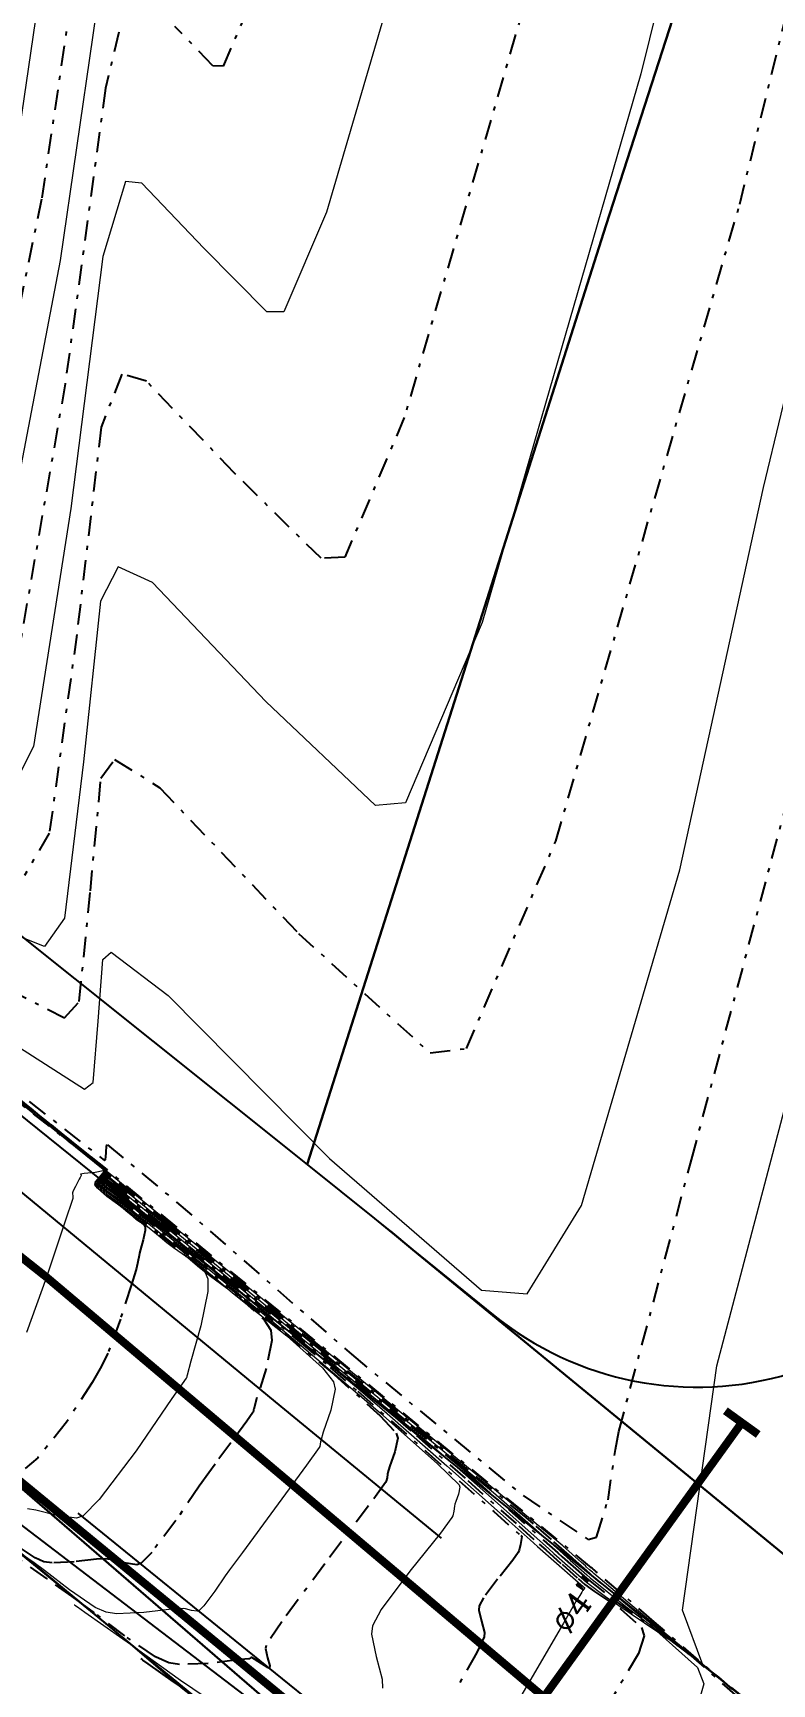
# Model space of a CAD drawing. Header units: metres. Extents: x 222509 to 223547, y 765290 to 766147.
# Drawn here: x 223275.29 to 223293.54, y 765739.52 to 765780.27 of the extents above; entities that cross this region are included whole.
import ezdxf

# ---------------------------------------------------------------- set-up
doc = ezdxf.new("R2010")
doc.units = ezdxf.units.M
doc.linetypes.add('DASHDOT', pattern=[1, 0.5, -0.25, 0, -0.25])
doc.linetypes.add('DASHED', pattern=[19.05, 12.7, -6.35])
for name, color, linetype in [('Biuv-Kayam', 246, 'DASHED'), ('M2602', 8, 'Continuous'), ('maim metuhnan', 150, 'Continuous'), ('maim metuhnan 4', 150, 'Continuous'), ('maim metuhnan 6', 150, 'Continuous'), ('Maim-Kayam-Betol', 140, 'reka-biyuv$0$Reka_new$0$X_LINE-DASH2'), ('pcell', 160, 'Continuous')]:
    doc.layers.add(name, color=color, linetype=linetype)
for name, color, linetype, lineweight in [('M1506', 250, 'Continuous', 25), ('M1507', 250, 'Continuous', 20), ('M2401', 8, 'DASHED', 25), ('M2404', 8, 'DASHED', 25), ('M2605', 8, 'Continuous', 25)]:
    doc.layers.add(name, color=color, linetype=linetype, lineweight=lineweight)
doc.styles.add('reka-biyuv$0$Reka_new$0$STANDARD', font='HEB')
doc.styles.add('S_COMPLEX', font='complex')
doc.linetypes.add('reka-biyuv$0$Reka_new$0$X_LINE-DASH2', pattern='A,0.5,-0.25,0.5,-0.0002,["X",reka-biyuv$0$Reka_new$0$STANDARD,S=0.3,R=0,X=0,Y=-0.14],-0.2', length=1.4502)

# ---------------------------------------------------------------- blocks, each defined once
blk = doc.blocks.new('G$CDE37A9AE')
at = {"layer": 'Biuv-Kayam', "ltscale": 0.05, "const_width": 0.2}
blk.add_lwpolyline([(223256.284, 765764.886), (223275.625, 765749.559), (223299.843, 765729.125)], dxfattribs=at)
blk = doc.blocks.new('G$C48AC2FB6')
at = {"layer": 'maim metuhnan 4', "const_width": 0.2}
blk.add_lwpolyline([(223292.796, 765745.97), (223285.536, 765735.91)], dxfattribs=at)
at = {"layer": 'maim metuhnan 6'}
blk.add_lwpolyline([(223259.139, 765756.119, 0.2, 0.2, 0), (223259.457, 765755.859, 0.2, 0.2, 0), (223259.798, 765756.254, 0.2, 0.2, 0), (223260.387, 765756.344, 0.2, 0.2, 0), (223261.344, 765755.588, 0.2, 0.2, 0), (223266.245, 765751.692, 0.2, 0.2, 0), (223282.202, 765738.588, 0.2, 0.2, 0), (223298.065, 765725.85, 0.2, 0.2, 0)], format="xyseb", dxfattribs=at)
at = {"layer": 'maim metuhnan 6', "const_width": 0.2}
blk.add_lwpolyline([(223292.39, 765746.263), (223293.201, 765745.678)], dxfattribs=at)
at = {"layer": 'Maim-Kayam-Betol'}
blk.add_lwpolyline([(223147.994, 765857.291), (223164.647, 765842.633), (223171.737, 765835.778), (223185.576, 765823.593), (223224.129, 765786.609), (223250.129, 765763.218), (223263.702, 765752.052), (223298.065, 765725.85)], dxfattribs=at)
at = {"layer": 'maim metuhnan', "style": 'S_COMPLEX'}
blk.add_text('%%C4"', height=0.6, rotation=54.0725, dxfattribs=at).set_placement((223288.528, 765740.703))
blk = doc.blocks.new('G$C915B2375')
at = {"layer": 'pcell'}
blk.add_lwpolyline([(223345.787, 765687.356), (223313.849, 765712.699), (223303.244, 765719.951), (223298.222, 765724.288), (223270.03, 765748.637), (223262.107, 765755.48), (223242.789, 765770.583), (223241.166, 765771.852), (223222.962, 765788.758), (223218.094, 765793.279), (223213.307, 765797.765), (223158.459, 765847.919)], dxfattribs=at)
for points in [[(223153.64, 765864.204), (223164.879, 765855.599), (223166.249, 765854.347), (223185.394, 765836.845), (223202.838, 765820.9), (223204.001, 765819.834), (223218.774, 765806.329), (223229.851, 765796.177), (223235.984, 765790.507), (223244.354, 765777.812, 0.082779), (223250.192, 765777.768), (223272.504, 765759.967), (223282.06, 765752.337), (223283.728, 765751.005), (223284.674, 765750.238), (223299.106, 765738.398), (223308.679, 765730.611), (223310.675, 765728.987), (223314.643, 765726.262, 0.016108), (223319.745, 765723.151, 0.020548)], [(223242.789, 765770.583), (223262.107, 765755.48), (223270.03, 765748.637), (223298.222, 765724.288), (223303.244, 765719.951), (223313.849, 765712.699), (223313.421, 765712.49, 0.025735), (223305.296, 765718.064, -0.022285), (223298.635, 765723.25, 0.004266), (223298.299, 765723.53), (223289.233, 765731.022), (223283.389, 765735.728, -0.003314), (223282.239, 765736.664, -0.00449), (223280.7, 765737.958, 0.001015), (223278.844, 765739.536), (223277.587, 765740.598), (223271.153, 765745.917), (223270.714, 765746.28), (223260.327, 765754.598), (223254.374, 765757.864), (223238.504, 765766.568)]]:
    blk.add_lwpolyline(points, format="xyb", dxfattribs=at)
blk.add_lwpolyline([(223296.27, 765796.653), (223280.263, 765804.91), (223280.263, 765804.91), (223269.196, 765769.666), (223269.196, 765765.662), (223270.141, 765762.947), (223272.504, 765759.967), (223282.06, 765752.337), (223289.447, 765775.532)], close=True, dxfattribs=at)
for points in [[(223311.759, 765788.662), (223296.27, 765796.653), (223289.447, 765775.532), (223282.06, 765752.337), (223283.728, 765751.005), (223284.173, 765750.644), (223284.117, 765750.694), (223284.674, 765750.238), (223286.652, 765748.633, 0.530268), (223299.33, 765752.466), (223304.238, 765766.761)], [(223299.33, 765752.466), (223304.238, 765766.761), (223311.759, 765788.662), (223316.553, 765786.189), (223322.084, 765783.336), (223324.727, 765781.973), (223322.598, 765775.076), (223318.219, 765776.587), (223311.498, 765757.105), (223306.75, 765743.284, 0.307925), (223308.679, 765730.611), (223310.675, 765728.987), (223310.684, 765728.981), (223310.675, 765728.987), (223308.68, 765730.611), (223299.106, 765738.398), (223284.674, 765750.238), (223284.173, 765750.644), (223284.117, 765750.694), (223284.674, 765750.238), (223286.652, 765748.633, 0.530268)], [(223282.029, 765736.838, -0.003882), (223280.7, 765737.958, 0.001015), (223278.844, 765739.536), (223277.587, 765740.598), (223271.153, 765745.917), (223270.714, 765746.28), (223268.716, 765747.88), (223257.783, 765726.052), (223273.084, 765719.442)]]:
    blk.add_lwpolyline(points, format="xyb", close=True, dxfattribs=at)
blk = doc.blocks.new('G$C1F174877')
at = {"layer": 'M1506', "linetype": 'DASHDOT'}
for points, elevation in [([(223274.429, 765754.271), (223276.188, 765752.894), (223276.319, 765752.797), (223276.657, 765752.555), (223276.961, 765752.308), (223277.05, 765752.203), (223277.046, 765752.157), (223276.939, 765752.027), (223276.829, 765751.895), (223276.821, 765751.848), (223276.884, 765751.763), (223277.116, 765751.563), (223277.38, 765751.367), (223277.481, 765751.288), (223277.525, 765751.252), (223277.635, 765751.162), (223277.744, 765751.072), (223277.788, 765751.036), (223277.832, 765751.003), (223277.947, 765750.923), (223278.043, 765750.836), (223278.062, 765750.794), (223278.062, 765750.709), (223278.014, 765750.481), (223277.948, 765750.247), (223277.924, 765750.153), (223277.911, 765750.092), (223277.882, 765749.937), (223277.848, 765749.784), (223277.831, 765749.724), (223277.72, 765749.38), (223277.447, 765748.524), (223277.139, 765747.684), (223276.985, 765747.363), (223276.753, 765746.964), (223276.116, 765745.98), (223275.411, 765745.102), (223275.093, 765744.837)], 535.75), ([(223274.836, 765753.998), (223275.798, 765753.258), (223276.723, 765752.511), (223277.06, 765752.205), (223277.063, 765752.166), (223276.972, 765752.055), (223276.871, 765751.941), (223276.863, 765751.9), (223276.917, 765751.827), (223277.116, 765751.655), (223277.342, 765751.487), (223277.43, 765751.419), (223277.713, 765751.187), (223278.418, 765750.612), (223279.122, 765750.036), (223279.402, 765749.801), (223279.675, 765749.587), (223280.382, 765749.061), (223281, 765748.504), (223281.162, 765748.251), (223281.192, 765748.001), (223281.049, 765747.308), (223280.819, 765746.587), (223280.74, 765746.301), (223280.738, 765746.289), (223280.735, 765746.26), (223280.728, 765746.232), (223280.723, 765746.221), (223280.569, 765746.006), (223280.18, 765745.475), (223279.788, 765744.945), (223279.63, 765744.732), (223279.395, 765744.401), (223278.82, 765743.558), (223278.222, 765742.767), (223277.959, 765742.501), (223277.855, 765742.465), (223277.543, 765742.508), (223277.208, 765742.595), (223277.076, 765742.613), (223276.856, 765742.602), (223276.304, 765742.538), (223275.763, 765742.508), (223275.557, 765742.539), (223275.34, 765742.635), (223274.829, 765742.978)], 536.25), ([(223274.931, 765753.959), (223276.478, 765752.713), (223277.069, 765752.206), (223277.074, 765752.175), (223276.998, 765752.081), (223276.913, 765751.986), (223276.905, 765751.952), (223276.95, 765751.891), (223277.116, 765751.747), (223277.305, 765751.607), (223277.378, 765751.551), (223277.901, 765751.123), (223279.202, 765750.063), (223280.499, 765748.999), (223281.016, 765748.566), (223281.5, 765748.165), (223282.717, 765747.166), (223283.865, 765746.141), (223284.262, 765745.708), (223284.299, 765745.591), (223284.23, 765745.246), (223284.096, 765744.881), (223284.052, 765744.737), (223284.046, 765744.702), (223284.034, 765744.612), (223284.015, 765744.525), (223284, 765744.494), (223283.577, 765743.914), (223282.496, 765742.487), (223281.438, 765741.055), (223281.045, 765740.471), (223281.03, 765740.393), (223281.08, 765740.166), (223281.139, 765739.965), (223281.134, 765739.919), (223281.095, 765739.922), (223280.939, 765740.015), (223280.761, 765740.136), (223280.694, 765740.175), (223280.687, 765740.175), (223280.671, 765740.162), (223280.655, 765740.147), (223280.648, 765740.142), (223280.645, 765740.141), (223280.636, 765740.14), (223280.627, 765740.14), (223280.623, 765740.14), (223280.335, 765740.115), (223279.614, 765740.027), (223278.909, 765739.998), (223278.642, 765740.043), (223278.319, 765740.193), (223277.555, 765740.706), (223276.809, 765741.279), (223276.507, 765741.501), (223276.256, 765741.676), (223275.637, 765742.112), (223275.018, 765742.55)], 536.75), ([(223276.703, 765784.306), (223275.502, 765776.169), (223273.975, 765768.757)], 537.25), ([(223274.062, 765754.66), (223276.232, 765752.915), (223277.079, 765752.208), (223277.084, 765752.183), (223277.023, 765752.108), (223276.953, 765752.032), (223276.948, 765752.004), (223276.983, 765751.955), (223277.117, 765751.839), (223277.269, 765751.727), (223277.327, 765751.682), (223278.089, 765751.058), (223279.985, 765749.514), (223281.876, 765747.963), (223282.631, 765747.331), (223283.312, 765746.743), (223284.991, 765745.266), (223286.663, 765743.782), (223287.337, 765743.186), (223287.341, 765743.183), (223287.352, 765743.176), (223287.361, 765743.168), (223287.362, 765743.164), (223287.354, 765743.107), (223287.333, 765742.961), (223287.3, 765742.819), (223287.276, 765742.766), (223287.141, 765742.574), (223286.766, 765742.11), (223286.414, 765741.643), (223286.307, 765741.447), (223286.298, 765741.345), (223286.37, 765741.069), (223286.441, 765740.791), (223286.429, 765740.687), (223286.248, 765740.3), (223285.719, 765739.348)], 537.25), ([(223278.884, 765739.489), (223278.757, 765739.577), (223278.444, 765739.798), (223278.131, 765740.02), (223278.004, 765740.109), (223277.996, 765740.115), (223277.974, 765740.13), (223277.956, 765740.142), (223277.953, 765740.144)], 537.25), ([(223280.611, 765780.905), (223279.987, 765779.446), (223279.733, 765779.454), (223278.796, 765780.428)], 537.75), ([(223277.659, 765781.356), (223277.081, 765778.907), (223276.085, 765771.606), (223274.901, 765764.811)], 537.75), ([(223273.192, 765755.36), (223275.984, 765753.116), (223277.089, 765752.21), (223277.093, 765752.191), (223277.047, 765752.134), (223276.994, 765752.077), (223276.99, 765752.056), (223277.017, 765752.019), (223277.117, 765751.932), (223277.232, 765751.847), (223277.276, 765751.813), (223278.277, 765750.994), (223280.766, 765748.962), (223283.251, 765746.923), (223284.245, 765746.095), (223284.76, 765745.654), (223286.026, 765744.541), (223287.285, 765743.421), (223287.793, 765742.971), (223287.955, 765742.828), (223288.356, 765742.474), (223288.758, 765742.121), (223288.92, 765741.979), (223289.158, 765741.8), (223289.805, 765741.368), (223290.316, 765740.914), (223290.385, 765740.71), (223290.247, 765740.271), (223289.566, 765739.128)], 537.75), ([(223287.517, 765781.282), (223284.46, 765770.78), (223282.991, 765767.326), (223282.405, 765767.301), (223280.259, 765769.41), (223278.093, 765771.675), (223277.483, 765771.846), (223276.971, 765770.537), (223276.372, 765765.422), (223275.692, 765760.52), (223275.077, 765759.476)], 538.25), ([(223272.322, 765756.059), (223275.737, 765753.317), (223277.099, 765752.212), (223277.101, 765752.199), (223277.07, 765752.161), (223277.035, 765752.122), (223277.032, 765752.108), (223277.05, 765752.083), (223277.118, 765752.024), (223277.195, 765751.967), (223277.225, 765751.944), (223278.465, 765750.929), (223281.547, 765748.408), (223284.624, 765745.883), (223285.859, 765744.86), (223286.207, 765744.564), (223287.059, 765743.814), (223287.907, 765743.059), (223288.249, 765742.755), (223288.358, 765742.659), (223288.628, 765742.421), (223288.899, 765742.183), (223289.008, 765742.087), (223289.688, 765741.558), (223291.489, 765740.263), (223293.007, 765738.924)], 538.25), ([(223292.931, 765739.121), (223290.172, 765741.309), (223289.096, 765742.196), (223289.04, 765742.245), (223288.901, 765742.368), (223288.761, 765742.491), (223288.705, 765742.54), (223288.529, 765742.697), (223288.092, 765743.086), (223287.653, 765743.473), (223287.473, 765743.625), (223285.998, 765744.841), (223282.326, 765747.854), (223278.652, 765750.863), (223277.173, 765752.076), (223277.158, 765752.088), (223277.118, 765752.117), (223277.083, 765752.147), (223277.074, 765752.16), (223277.076, 765752.167), (223277.094, 765752.187), (223277.11, 765752.207), (223277.109, 765752.213), (223275.489, 765753.518), (223271.451, 765756.757)], 538.75), ([(223274.673, 765756.674), (223276.067, 765755.958), (223276.432, 765756.364), (223276.709, 765759.096), (223276.966, 765761.872), (223277.306, 765762.335), (223278.424, 765761.639), (223281.848, 765758.042), (223285.097, 765755.093), (223285.994, 765755.206), (223288.202, 765760.322), (223292.744, 765776.039), (223296.909, 765792.959)], 538.75), ([(223294.226, 765737.956), (223290.63, 765741.056), (223289.185, 765742.304), (223289.181, 765742.307), (223289.173, 765742.315), (223289.164, 765742.322), (223289.161, 765742.325), (223289.15, 765742.334), (223289.124, 765742.358), (223289.098, 765742.381), (223289.087, 765742.39), (223287.37, 765743.799), (223283.105, 765747.299), (223278.839, 765750.798), (223277.122, 765752.207), (223277.121, 765752.208), (223277.119, 765752.209), (223277.117, 765752.211), (223277.116, 765752.212), (223277.116, 765752.212), (223277.117, 765752.214), (223277.118, 765752.215), (223277.118, 765752.215), (223275.242, 765753.719)], 539.25), ([(223275.198, 765753.894), (223277.056, 765752.44), (223277.082, 765752.453), (223277.093, 765752.632), (223277.104, 765752.812), (223277.13, 765752.824), (223278.835, 765751.415), (223283.153, 765747.661), (223287.393, 765744.169), (223288.998, 765743.086), (223289.21, 765743.144), (223289.492, 765744.068), (223289.673, 765745.305), (223289.758, 765745.754), (223291.553, 765752.456), (223296.373, 765770.49)], 539.25)]:
    blk.add_lwpolyline(points, dxfattribs=dict(at, elevation=elevation))
at = {"layer": 'M1507', "linetype": 'Continuous'}
for points, elevation in [([(223275.224, 765753.673), (223277.019, 765752.222), (223277.022, 765752.186), (223276.828, 765752.142), (223276.556, 765752.116), (223276.463, 765752.102), (223276.463, 765752.1), (223276.472, 765752.094), (223276.482, 765752.087), (223276.483, 765752.084), (223276.477, 765752.067), (223276.456, 765752.023), (223276.432, 765751.979), (223276.423, 765751.961), (223276.4, 765751.915), (223276.34, 765751.801), (223276.284, 765751.687), (223276.266, 765751.64), (223276.264, 765751.62), (223276.271, 765751.57), (223276.277, 765751.519), (223276.275, 765751.5), (223276.088, 765750.944), (223275.625, 765749.559), (223275.127, 765748.191)], 535.5), ([(223273.686, 765754.875), (223275.32, 765753.594), (223275.578, 765753.397), (223276.23, 765752.907), (223276.844, 765752.41), (223277.055, 765752.204), (223277.057, 765752.162), (223276.958, 765752.041), (223276.851, 765751.918), (223276.842, 765751.874), (223276.9, 765751.795), (223277.116, 765751.609), (223277.361, 765751.427), (223277.455, 765751.354), (223277.619, 765751.219), (223278.026, 765750.887), (223278.433, 765750.554), (223278.595, 765750.418), (223278.757, 765750.296), (223279.184, 765749.998), (223279.539, 765749.676), (223279.612, 765749.523), (223279.611, 765749.205), (223279.434, 765748.36), (223279.186, 765747.491), (223279.098, 765747.145), (223279.098, 765747.144), (223279.097, 765747.14), (223279.096, 765747.135), (223279.095, 765747.134), (223279.093, 765747.124), (223279.086, 765747.101), (223279.077, 765747.078), (223279.072, 765747.069), (223278.716, 765746.564), (223277.839, 765745.278), (223276.927, 765744.073), (223276.526, 765743.669), (223276.365, 765743.612), (223275.88, 765743.675), (223275.361, 765743.81), (223275.157, 765743.842)], 536), ([(223274.093, 765754.598), (223275.365, 765753.609), (223276.601, 765752.612), (223277.064, 765752.206), (223277.069, 765752.17), (223276.985, 765752.068), (223276.892, 765751.964), (223276.884, 765751.926), (223276.934, 765751.859), (223277.116, 765751.701), (223277.324, 765751.547), (223277.404, 765751.485), (223277.807, 765751.155), (223278.81, 765750.338), (223279.81, 765749.517), (223280.209, 765749.183), (223280.589, 765748.877), (223281.558, 765748.116), (223282.44, 765747.325), (223282.712, 765746.979), (223282.753, 765746.798), (223282.647, 765746.28), (223282.459, 765745.734), (223282.396, 765745.519), (223282.392, 765745.496), (223282.384, 765745.436), (223282.372, 765745.378), (223282.361, 765745.358), (223282.048, 765744.922), (223281.258, 765743.844), (223280.463, 765742.769), (223280.142, 765742.336), (223280.037, 765742.187), (223279.779, 765741.808), (223279.51, 765741.453), (223279.392, 765741.334), (223279.345, 765741.318), (223279.205, 765741.338), (223279.054, 765741.377), (223278.995, 765741.384), (223278.72, 765741.365), (223278.031, 765741.285), (223277.356, 765741.252), (223277.099, 765741.291), (223276.828, 765741.412), (223276.191, 765741.84), (223275.57, 765742.32), (223275.318, 765742.507), (223275.006, 765742.725)], 536.5), ([(223275.73, 765783.216), (223274.73, 765776.388)], 537), ([(223274.497, 765754.31), (223276.355, 765752.814), (223277.074, 765752.207), (223277.079, 765752.179), (223277.01, 765752.095), (223276.933, 765752.009), (223276.927, 765751.978), (223276.967, 765751.923), (223277.117, 765751.793), (223277.287, 765751.667), (223277.353, 765751.616), (223277.995, 765751.091), (223279.593, 765749.788), (223281.187, 765748.481), (223281.824, 765747.948), (223282.409, 765747.453), (223283.864, 765746.212), (223285.278, 765744.954), (223285.812, 765744.436), (223285.835, 765744.379), (223285.801, 765744.209), (223285.73, 765744.027), (223285.708, 765743.955), (223285.7, 765743.908), (223285.684, 765743.788), (223285.658, 765743.672), (223285.638, 765743.63), (223285.352, 765743.245), (223284.593, 765742.308), (223283.891, 765741.358), (223283.676, 765740.959), (223283.65, 765740.753), (223283.765, 765740.201), (223283.911, 765739.638), (223283.924, 765739.421)], 537), ([(223279.818, 765739.007), (223278.929, 765739.609), (223278.05, 765740.243), (223277.695, 765740.495), (223277.507, 765740.626), (223277.04, 765740.955), (223276.574, 765741.285), (223276.387, 765741.418), (223276.374, 765741.426), (223276.341, 765741.449), (223276.315, 765741.467), (223276.31, 765741.469)], 537), ([(223277.167, 765783.004), (223275.959, 765774.649), (223274.494, 765766.99)], 537.5), ([(223273.627, 765755.01), (223276.108, 765753.015), (223277.084, 765752.209), (223277.088, 765752.187), (223277.035, 765752.121), (223276.974, 765752.054), (223276.969, 765752.03), (223277, 765751.987), (223277.117, 765751.886), (223277.25, 765751.787), (223277.302, 765751.748), (223278.183, 765751.026), (223280.376, 765749.238), (223282.563, 765747.443), (223283.438, 765746.713), (223284.036, 765746.199), (223285.508, 765744.904), (223286.974, 765743.602), (223287.565, 765743.078), (223287.753, 765742.913), (223288.221, 765742.501), (223288.688, 765742.09), (223288.876, 765741.924), (223288.882, 765741.92), (223288.897, 765741.91), (223288.909, 765741.899), (223288.91, 765741.895), (223288.907, 765741.884), (223288.891, 765741.858), (223288.872, 765741.83), (223288.865, 765741.82), (223288.845, 765741.788), (223288.794, 765741.708), (223288.744, 765741.628), (223288.724, 765741.596), (223288.39, 765741.025), (223287.562, 765739.602), (223286.728, 765738.187)], 537.5), ([(223284.729, 765783.31), (223282.538, 765775.842), (223281.489, 765773.386), (223281.066, 765773.385), (223279.513, 765774.958), (223277.975, 765776.563), (223277.571, 765776.601), (223277.014, 765774.754), (223276.222, 765768.532), (223275.301, 765762.653), (223274.583, 765761.234)], 538), ([(223272.757, 765755.709), (223275.861, 765753.217), (223277.094, 765752.211), (223277.097, 765752.195), (223277.058, 765752.148), (223277.015, 765752.099), (223277.011, 765752.082), (223277.033, 765752.051), (223277.118, 765751.978), (223277.213, 765751.907), (223277.25, 765751.879), (223278.371, 765750.961), (223281.157, 765748.685), (223283.938, 765746.403), (223285.052, 765745.478), (223285.483, 765745.109), (223286.543, 765744.178), (223287.596, 765743.24), (223288.021, 765742.863), (223288.157, 765742.744), (223288.492, 765742.447), (223288.828, 765742.152), (223288.964, 765742.033), (223289.432, 765741.681), (223290.694, 765740.823), (223291.705, 765739.926), (223291.859, 765739.525), (223291.652, 765738.807)], 538), ([(223293.901, 765793.789), (223290.303, 765779.256), (223286.382, 765765.717), (223284.492, 765761.266), (223283.749, 765761.2), (223281.037, 765763.771), (223278.241, 765766.704), (223277.395, 765767.09), (223276.953, 765766.247), (223276.534, 765762.277), (223276.07, 765758.42), (223275.572, 765757.717), (223274.361, 765758.196)], 538.5), ([(223271.886, 765756.408), (223275.613, 765753.418), (223277.104, 765752.213), (223277.106, 765752.203), (223277.082, 765752.174), (223277.055, 765752.145), (223277.053, 765752.134), (223277.067, 765752.115), (223277.118, 765752.071), (223277.176, 765752.027), (223277.199, 765752.01), (223278.558, 765750.896), (223281.936, 765748.131), (223285.311, 765745.362), (223286.666, 765744.243), (223286.93, 765744.019), (223287.576, 765743.45), (223288.218, 765742.878), (223288.477, 765742.648), (223288.56, 765742.575), (223288.764, 765742.394), (223288.969, 765742.214), (223289.052, 765742.141), (223289.934, 765741.434), (223292.231, 765739.696), (223294.261, 765737.915)], 538.5), ([(223293.594, 765738.541), (223290.404, 765741.183), (223289.14, 765742.25), (223289.111, 765742.276), (223289.037, 765742.341), (223288.963, 765742.406), (223288.933, 765742.433), (223288.84, 765742.515), (223288.608, 765742.722), (223288.375, 765742.927), (223288.28, 765743.008), (223286.684, 765744.32), (223282.716, 765747.576), (223278.746, 765750.831), (223277.148, 765752.141), (223277.14, 765752.148), (223277.119, 765752.163), (223277.1, 765752.179), (223277.095, 765752.186), (223277.096, 765752.19), (223277.106, 765752.2), (223277.114, 765752.211), (223277.113, 765752.214), (223275.365, 765753.619), (223271.015, 765757.107)], 539), ([(223274.955, 765755.231), (223276.561, 765754.199), (223276.772, 765754.368), (223276.896, 765755.879), (223277.015, 765757.399), (223277.218, 765757.579), (223278.63, 765756.514), (223282.611, 765752.488), (223286.366, 765749.24), (223287.496, 765749.146), (223288.835, 765751.328), (223291.269, 765759.613), (223293.33, 765769.047), (223294.201, 765772.666)], 539), ([(223295.101, 765737.3), (223291.837, 765739.995), (223291.33, 765741.344), (223292.181, 765747.373), (223296.646, 765764.308), (223301.038, 765778.241), (223301.799, 765780.517)], 539.5)]:
    blk.add_lwpolyline(points, dxfattribs=dict(at, elevation=elevation))
blk = doc.blocks.new('G$CEBE070F1')
at = {"layer": 'M2401'}
blk.add_polyline3d([(223363.22, 765690.46, 550.78), (223367.98, 765686.39, 550.35), (223367.97, 765685.82, 550.27), (223367.56, 765685.35, 550.23), (223366.98, 765685.07, 549.96), (223366.42, 765685.21, 549.73), (223357.9, 765691.78, 548.26), (223346.82, 765700.25, 546.34), (223333.53, 765709.28, 544.76), (223309.93, 765724.21, 541.48), (223300.1, 765731.03, 539.91), (223281.28, 765746.48, 536.86), (223261.09, 765763.15, 533.83), (223260.8, 765763.57, 533.83), (223260.7, 765764.29, 533.89), (223263.31, 765770.24, 534.69), (223268.62, 765781.81, 536.52), (223272.07, 765788.6, 537.3), (223276.05, 765794.24, 537.71), (223280.85, 765798.73, 538.01), (223285.36, 765801.01, 538.25)], dxfattribs=at)
at = {"layer": 'M2404'}
blk.add_polyline3d([(223136.73, 765865.69, 524.89), (223165.23, 765843.21, 526.29), (223195.5, 765815.6, 527.64), (223213, 765799.29, 528.66), (223226.84, 765786.49, 529.72), (223250.24, 765765.23, 532.67), (223261.6, 765755.73, 534.33), (223280.88, 765740.1, 537.4), (223298.48, 765725.96, 540.27), (223305.58, 765720.58, 541.46), (223323.64, 765708.65, 543.83)], dxfattribs=at)
at = {"layer": 'M2602'}
blk.add_polyline3d([(223326.49, 765715.23, 544.75), (223310.59, 765725.06, 541.8), (223295.04, 765737.41, 539.21), (223262.15, 765763.9, 534.33)], dxfattribs=at)
at = {"layer": 'M2605'}
blk.add_polyline3d([(223257.2, 765757.27, 533.98), (223276.8, 765741.24, 536.99), (223295.35, 765726.01, 540.13), (223303.26, 765719.65, 541.34), (223312.5, 765713.93, 542.53), (223322.41, 765707.62, 543.92)], dxfattribs=at)

msp = doc.modelspace()

# ---------------------------------------------------------------- block references
for name in ['G$CEBE070F1', 'G$C48AC2FB6', 'G$CDE37A9AE', 'G$C1F174877', 'G$C915B2375']:
    msp.add_blockref(name, (0, 0))

doc.saveas('drawing.dxf')
